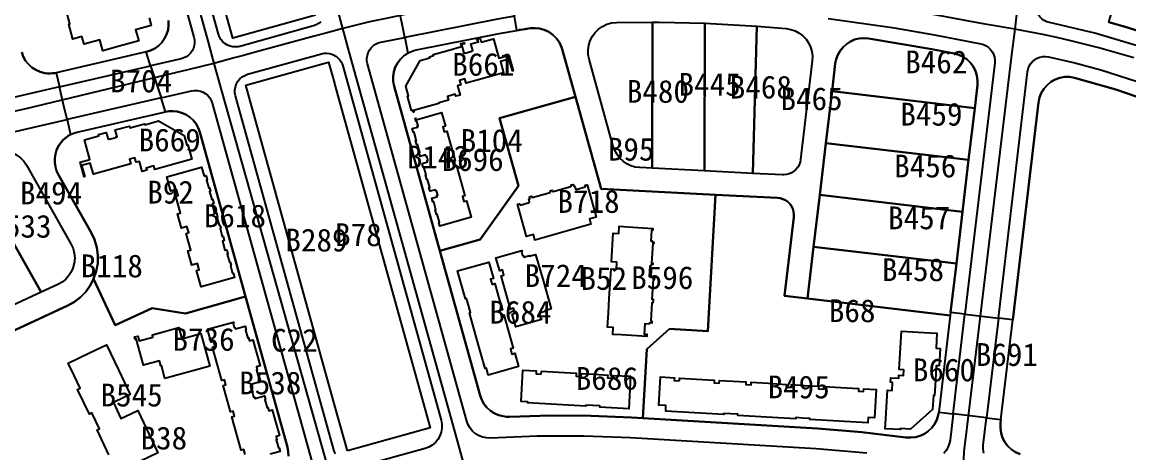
# Model space of a CAD drawing. Header units: metres. Extents: x 446275 to 447851, y 3131842 to 3133549.
# Drawn here: x 446872.9 to 447163.6, y 3132689.9 to 3132803 of the extents above; entities that cross this region are included whole.
import ezdxf

# ---------------------------------------------------------------- set-up
doc = ezdxf.new("R2010")
doc.units = ezdxf.units.M
for name, color, linetype in [('00_계획선-도로', 7, 'Continuous'), ('00_계획선-획지명', 7, 'Continuous'), ('00_계획선-획지선', 7, 'Continuous')]:
    doc.layers.add(name, color=color, linetype=linetype)

msp = doc.modelspace()

# ---------------------------------------------------------------- linework, layer by layer
at = {"layer": '00_계획선-도로'}
for points in [[(446868.03, 3132991.64), (446869.51, 3132986.3), (446921.73, 3132797.77), (446923.28, 3132792.17)], [(446957.11, 3132801.36), (446955.73, 3132806.51), (446932.07, 3132893.84), (446930.07, 3132901.23)], [(447144.93, 3132897.24), (447144.24, 3132891.48), (447138.96, 3132847.06), (447134.44, 3132808.22), (447133.62, 3132801.14)], [(447133.62, 3132801.14), (447126.42, 3132802.4), (447122.99, 3132803.04), (447107.96, 3132805.8), (447094.51, 3132808.06), (447085.53, 3132809.33), (447075.96, 3132810.47), (447066.99, 3132811.22), (447057.5, 3132811.75), (447047.35, 3132812.08), (447036.73, 3132812.2), (447029.33, 3132812.12), (447021.85, 3132811.85), (447013.99, 3132811.39), (447005.82, 3132810.45), (446996.14, 3132809.03), (446986.07, 3132807.38), (446975.86, 3132805.56), (446968.49, 3132803.99), (446964.62, 3132803.17), (446963.44, 3132802.89), (446957.11, 3132801.36)], [(446957.11, 3132801.36), (446952.68, 3132800.15), (446949.59, 3132799.32), (446947.66, 3132798.79), (446933.54, 3132794.96), (446931.07, 3132794.29), (446928.61, 3132793.62), (446923.28, 3132792.17)], [(446988.79, 3132687.55), (446986.56, 3132695.55), (446958.82, 3132795.23), (446957.11, 3132801.36)], [(447133.62, 3132801.14), (447132.72, 3132793.72), (447128.93, 3132762.26), (447120.75, 3132694.43), (447120.33, 3132690.96), (447120.29, 3132690.1), (447120.09, 3132686.28), (447120.29, 3132680.99)], [(447164.94, 3132793.61), (447155.74, 3132796.24), (447148.35, 3132798.14), (447144.69, 3132798.94), (447141.04, 3132799.74), (447133.62, 3132801.14)], [(446923.28, 3132792.17), (446916.42, 3132790.51), (446913.07, 3132789.71), (446873.49, 3132780.19), (446863.78, 3132778.02), (446858.27, 3132776.73), (446854.16, 3132775.7), (446851.42, 3132774.65), (446850.62, 3132774.34), (446849.05, 3132773.34), (446847.14, 3132772.11), (446844.44, 3132769.19)], [(446923.28, 3132792.17), (446925.3, 3132784.99), (446951.65, 3132691.4), (446953.05, 3132686.43), (446955.28, 3132678.52)]]:
    msp.add_lwpolyline(points, dxfattribs=at)
at = {"layer": '00_계획선-획지선'}
for points in [[(446949.96, 3132804.86), (446928.23, 3132798.82), (446903.23, 3132888.86), (446876.19, 3132986.21), (446897.92, 3132992.25), (446924.95, 3132894.89), (446949.96, 3132804.86)], [(447165.7, 3132800.84), (447162.07, 3132801.96), (447162.03, 3132801.97), (447158.34, 3132803.03), (447165.3, 3132827.29), (447165.74, 3132827.16), (447168.92, 3132838.26), (447175.28, 3132837.01), (447177.07, 3132836.65), (447177.06, 3132836.61), (447165.7, 3132800.84)], [(447000.77, 3132813.32), (447002.21, 3132804.61), (446997.78, 3132803.8), (446973.39, 3132798.98), (446971.68, 3132807.65), (446996.07, 3132812.47), (447000.77, 3132813.32)], [(447009.41, 3132801.2), (447010.04, 3132801), (447011.25, 3132800.44), (447012.33, 3132799.68), (447013.27, 3132798.74), (447014.03, 3132797.66), (447014.6, 3132796.45), (447014.61, 3132796.42), (447014.77, 3132795.92), (447014.78, 3132795.89), (447018.25, 3132783.39), (446998.27, 3132777.79), (447003.25, 3132760.02), (446993.21, 3132745.9), (446982.64, 3132742.94), (446970.63, 3132786.2), (446970.4, 3132787.44), (446970.37, 3132788.7), (446970.55, 3132789.95), (446970.93, 3132791.15), (446971.51, 3132792.27), (446972.26, 3132793.28), (446973.17, 3132794.15), (446974.21, 3132794.86), (446974.44, 3132794.99), (446974.48, 3132795.01), (446974.52, 3132795.03), (446975.14, 3132795.31), (446975.79, 3132795.54), (446975.8, 3132795.54), (446976.08, 3132795.62), (446976.11, 3132795.63), (446976.15, 3132795.64), (446976.5, 3132795.71), (446998.21, 3132800), (447002.84, 3132800.85), (447003.35, 3132800.93), (447003.54, 3132800.96), (447003.62, 3132800.97), (447003.63, 3132800.98), (447003.66, 3132800.98), (447003.72, 3132800.99), (447003.79, 3132801), (447005.04, 3132801.2), (447005.3, 3132801.23), (447005.32, 3132801.24), (447005.36, 3132801.24), (447005.44, 3132801.25), (447005.47, 3132801.26), (447005.59, 3132801.28), (447006.38, 3132801.39), (447006.99, 3132801.45), (447007.52, 3132801.46), (447007.56, 3132801.46), (447007.7, 3132801.46), (447008.76, 3132801.35), (447009.41, 3132801.2)], [(447038.42, 3132764.63), (447035.14, 3132764.79), (447033.97, 3132764.95), (447032.83, 3132765.28), (447031.75, 3132765.79), (447030.77, 3132766.46), (447029.9, 3132767.27), (447029.17, 3132768.21), (447028.6, 3132769.25), (447028.19, 3132770.36), (447021.83, 3132793.27), (447021.59, 3132794.5), (447021.56, 3132795.76), (447021.74, 3132797), (447022.12, 3132798.19), (447022.69, 3132799.31), (447023.43, 3132800.32), (447024.33, 3132801.19), (447025.36, 3132801.91), (447026.51, 3132802.45), (447027.74, 3132802.79), (447029.01, 3132802.92), (447038.51, 3132803), (447038.42, 3132764.63)], [(447038.42, 3132764.63), (447038.51, 3132803), (447040.27, 3132802.99), (447052.22, 3132802.72), (447052.13, 3132763.93), (447038.42, 3132764.63)], [(447052.13, 3132763.93), (447052.22, 3132802.72), (447065.91, 3132801.96), (447064.82, 3132763.29), (447052.13, 3132763.93)], [(447073.59, 3132801.33), (447074.78, 3132801.12), (447075.93, 3132800.73), (447077, 3132800.15), (447077.97, 3132799.42), (447078.81, 3132798.54), (447079.49, 3132797.54), (447080.01, 3132796.44), (447080.35, 3132795.27), (447080.5, 3132794.06), (447080.45, 3132792.85), (447077.38, 3132766.92), (447077.24, 3132766.21), (447076.98, 3132765.52), (447076.62, 3132764.89), (447076.16, 3132764.32), (447075.62, 3132763.83), (447075.01, 3132763.44), (447074.34, 3132763.14), (447073.64, 3132762.96), (447072.98, 3132762.89), (447072.71, 3132762.89), (447072.61, 3132762.9), (447064.82, 3132763.29), (447065.91, 3132801.96), (447073.59, 3132801.33)], [(446993.51, 3132797.77), (446996.69, 3132798.67), (446998.12, 3132793.59), (447000.71, 3132794.32), (447001.86, 3132790.24), (447001.72, 3132790.2), (447000.84, 3132793.3), (446998.55, 3132792.65), (446999.37, 3132789.72), (446989.55, 3132786.95), (446989.22, 3132788.12), (446987.8, 3132787.72), (446988.13, 3132786.55), (446987.3, 3132786.31), (446987.99, 3132783.87), (446986.82, 3132783.54), (446986.66, 3132784.08), (446984.61, 3132783.5), (446984.89, 3132782.52), (446982.34, 3132781.8), (446982.38, 3132781.65), (446975.74, 3132779.78), (446975.84, 3132779.41), (446975.7, 3132779.37), (446975.55, 3132779.89), (446975.21, 3132779.79), (446974.14, 3132783.6), (446974.4, 3132783.68), (446973.69, 3132786.2), (446977.48, 3132792.96), (446980, 3132793.67), (446979.92, 3132793.94), (446980.95, 3132794.23), (446980.87, 3132794.52), (446984.68, 3132795.6), (446988.35, 3132796.63), (446988.14, 3132797.37), (446989.02, 3132797.61), (446989.1, 3132797.32), (446988.32, 3132797.1), (446988.94, 3132794.9), (446989.23, 3132794.98), (446989.26, 3132794.89), (446991.02, 3132795.38), (446990.99, 3132795.48), (446991.29, 3132795.56), (446990.79, 3132797.32), (446992.75, 3132797.87), (446992.62, 3132798.31), (446992.43, 3132798.26), (446992.34, 3132798.55), (446993.22, 3132798.8), (446993.51, 3132797.77)], [(447086.5, 3132792.11), (447086.74, 3132793.3), (447087.17, 3132794.44), (447087.77, 3132795.5), (447088.53, 3132796.44), (447089.43, 3132797.26), (447090.46, 3132797.92), (447091.57, 3132798.41), (447092.75, 3132798.71), (447093.96, 3132798.83), (447095.18, 3132798.75), (447111.88, 3132795.92), (447117.7, 3132794.81), (447118.92, 3132794.46), (447120.07, 3132793.93), (447121.11, 3132793.2), (447122.02, 3132792.32), (447122.77, 3132791.3), (447123.34, 3132790.16), (447123.71, 3132788.95), (447123.88, 3132787.69), (447123.84, 3132786.43), (447123.13, 3132780.41), (447085.64, 3132784.85), (447086.5, 3132792.11)], [(446909.39, 3132783.09), (446884.7, 3132777.4), (446883.71, 3132781.71), (446882.72, 3132786.02), (446906.67, 3132791.53), (446908.03, 3132787.31), (446909.39, 3132783.09)], [(446958.35, 3132690.37), (446955.16, 3132701.84), (446931.66, 3132786.49), (446953.38, 3132792.52), (446954.92, 3132786.99), (446954.98, 3132786.77), (446980.07, 3132696.41), (446958.35, 3132690.37)], [(447121.51, 3132766.8), (447084.03, 3132771.24), (447085.64, 3132784.85), (447123.13, 3132780.41), (447121.51, 3132766.8)], [(447024.96, 3132759.21), (447055.04, 3132757.68), (447053.01, 3132721.85), (447042.97, 3132722.42), (447036.98, 3132717.08), (447035.95, 3132698.94), (447033, 3132699.12), (447022.3, 3132699.57), (447011.59, 3132699.64), (447000.88, 3132699.35), (447000.43, 3132699.34), (447000.28, 3132699.34), (447000.11, 3132699.35), (446999.22, 3132699.46), (446998.04, 3132699.76), (446996.92, 3132700.26), (446995.89, 3132700.93), (446994.99, 3132701.75), (446994.22, 3132702.7), (446993.62, 3132703.77), (446993.2, 3132704.92), (446982.64, 3132742.94), (446993.21, 3132745.9), (447003.25, 3132760.02), (446998.27, 3132777.79), (447018.25, 3132783.39), (447024.96, 3132759.21)], [(446912.53, 3132779.64), (446913.59, 3132779.53), (446914.78, 3132779.22), (446915.9, 3132778.73), (446916.92, 3132778.06), (446917.83, 3132777.24), (446918.59, 3132776.28), (446919.19, 3132775.22), (446919.61, 3132774.07), (446931.6, 3132730.89), (446915.83, 3132726.47), (446907.09, 3132727.9), (446897.34, 3132723.38), (446891.69, 3132735.57), (446892.38, 3132737.57), (446892.75, 3132739.64), (446892.8, 3132741.75), (446892.53, 3132743.84), (446891.93, 3132745.87), (446891.04, 3132747.78), (446882.45, 3132762.93), (446881.97, 3132763.94), (446881.65, 3132765.01), (446881.48, 3132766.12), (446881.48, 3132767.24), (446881.64, 3132768.35), (446881.97, 3132769.42), (446882.48, 3132770.5), (446883.04, 3132771.32), (446883.69, 3132772.07), (446884.44, 3132772.73), (446885.27, 3132773.28), (446885.61, 3132773.47), (446885.63, 3132773.48), (446885.68, 3132773.5), (446885.74, 3132773.53), (446885.77, 3132773.55), (446886.93, 3132773.99), (446887.09, 3132774.04), (446887.37, 3132774.11), (446910.56, 3132779.45), (446911.46, 3132779.6), (446912.37, 3132779.65), (446912.53, 3132779.64)], [(446984.07, 3132775.69), (446983.39, 3132775.5), (446983.76, 3132774.18), (446984.44, 3132774.37), (446985.67, 3132770.02), (446986.65, 3132766.55), (446985.96, 3132766.36), (446986.34, 3132765.04), (446987.02, 3132765.23), (446988.25, 3132760.88), (446989.23, 3132757.41), (446988.54, 3132757.22), (446988.91, 3132755.9), (446989.6, 3132756.09), (446990.83, 3132751.74), (446982.61, 3132749.43), (446982.34, 3132750.4), (446982.53, 3132750.46), (446981.94, 3132752.56), (446981.75, 3132752.51), (446981.42, 3132753.68), (446981.61, 3132753.73), (446981.02, 3132755.84), (446980.82, 3132755.78), (446980.55, 3132756.76), (446981.96, 3132757.16), (446981.86, 3132757.52), (446982.06, 3132757.58), (446981.75, 3132758.65), (446981.56, 3132758.6), (446981.45, 3132758.97), (446980.04, 3132758.57), (446979.76, 3132759.54), (446979.96, 3132759.6), (446979.36, 3132761.7), (446979.17, 3132761.65), (446978.84, 3132762.82), (446979.03, 3132762.87), (446978.44, 3132764.98), (446978.24, 3132764.92), (446977.97, 3132765.9), (446979.39, 3132766.3), (446979.28, 3132766.66), (446979.48, 3132766.72), (446979.17, 3132767.79), (446978.98, 3132767.74), (446978.88, 3132768.11), (446977.46, 3132767.71), (446977.18, 3132768.68), (446977.38, 3132768.74), (446976.79, 3132770.84), (446976.59, 3132770.79), (446976.26, 3132771.96), (446976.45, 3132772.01), (446976.43, 3132772.11), (446975.86, 3132774.12), (446975.67, 3132774.06), (446975.39, 3132775.04), (446976.81, 3132775.44), (446976.7, 3132775.8), (446976.9, 3132775.86), (446976.6, 3132776.93), (446976.4, 3132776.88), (446976.17, 3132777.71), (446976.31, 3132777.75), (446976.42, 3132777.38), (446983.05, 3132779.26), (446984.07, 3132775.69)], [(446915.45, 3132773.23), (446916.15, 3132770.71), (446916.42, 3132770.79), (446917.49, 3132766.98), (446907.8, 3132764.27), (446907.53, 3132765.24), (446905.48, 3132764.67), (446905.63, 3132764.13), (446904.45, 3132763.8), (446903.7, 3132766.44), (446902.88, 3132766.21), (446902.55, 3132767.38), (446901.14, 3132766.99), (446901.46, 3132765.81), (446891.64, 3132763.06), (446890.81, 3132766), (446888.52, 3132765.36), (446889.34, 3132762.42), (446889.19, 3132762.38), (446888.12, 3132766.19), (446890.71, 3132766.92), (446889.26, 3132772.1), (446893.03, 3132773.16), (446892.95, 3132773.45), (446895, 3132774.02), (446895.49, 3132772.26), (446895.79, 3132772.35), (446895.82, 3132772.25), (446897.58, 3132772.74), (446897.55, 3132772.84), (446897.84, 3132772.92), (446897.35, 3132774.68), (446901.07, 3132775.72), (446901.2, 3132775.23), (446905.07, 3132776.31), (446905.14, 3132776.04), (446908.69, 3132777.04), (446915.45, 3132773.23)], [(446865.68, 3132769.11), (446866.89, 3132769.29), (446868.11, 3132769.28), (446869.31, 3132769.06), (446870.46, 3132768.66), (446871.53, 3132768.09), (446872.5, 3132767.34), (446873.34, 3132766.46), (446874.02, 3132765.45), (446885.74, 3132744.77), (446886.28, 3132743.58), (446886.62, 3132742.3), (446886.73, 3132740.99), (446886.61, 3132739.68), (446886.26, 3132738.4), (446885.71, 3132737.21), (446885.21, 3132736.46), (446884.38, 3132735.52), (446883.41, 3132734.73), (446882.33, 3132734.11), (446877.9, 3132732.05), (446857.91, 3132767.32), (446865.68, 3132769.11)], [(447119.9, 3132753.18), (447082.42, 3132757.62), (447084.03, 3132771.24), (447121.51, 3132766.8), (447119.9, 3132753.18)], [(446869.26, 3132728.03), (446850.72, 3132760.74), (446854.74, 3132763.02), (446852.95, 3132766.18), (446857.91, 3132767.32), (446877.9, 3132732.05), (446869.26, 3132728.03)], [(446920.73, 3132762.56), (446921.22, 3132762.69), (446921.54, 3132761.54), (446921.34, 3132761.49), (446921.93, 3132759.39), (446922.13, 3132759.44), (446922.36, 3132758.61), (446922.16, 3132758.55), (446922.75, 3132756.45), (446922.95, 3132756.51), (446923.27, 3132755.36), (446922.78, 3132755.22), (446923.45, 3132752.82), (446923.94, 3132752.96), (446924.26, 3132751.81), (446924.07, 3132751.76), (446924.65, 3132749.65), (446924.85, 3132749.71), (446925.08, 3132748.88), (446924.89, 3132748.82), (446925.48, 3132746.72), (446925.67, 3132746.77), (446925.99, 3132745.62), (446925.5, 3132745.49), (446926.17, 3132743.09), (446926.66, 3132743.23), (446926.98, 3132742.08), (446926.79, 3132742.02), (446927.38, 3132739.92), (446927.57, 3132739.98), (446927.81, 3132739.14), (446927.61, 3132739.09), (446928.2, 3132736.99), (446928.39, 3132737.04), (446928.72, 3132735.89), (446919.91, 3132733.43), (446918.7, 3132737.78), (446919.38, 3132737.97), (446918.93, 3132739.59), (446917.46, 3132739.18), (446916.42, 3132742.89), (446917.2, 3132743.12), (446915.97, 3132747.51), (446916.66, 3132747.71), (446916.2, 3132749.32), (446914.74, 3132748.91), (446913.7, 3132752.63), (446914.48, 3132752.85), (446913.25, 3132757.25), (446913.93, 3132757.44), (446913.48, 3132759.05), (446912.01, 3132758.64), (446910.96, 3132762.41), (446920.06, 3132764.95), (446920.73, 3132762.56)], [(447017.78, 3132759.79), (447018.08, 3132759.88), (447018.28, 3132759.14), (447018.4, 3132759.18), (447018.43, 3132759.08), (447020.78, 3132759.74), (447020.75, 3132759.83), (447020.87, 3132759.87), (447020.79, 3132760.16), (447021.28, 3132760.3), (447023.04, 3132754.01), (447023.66, 3132751.81), (447021.9, 3132751.31), (447022.3, 3132749.9), (447018.62, 3132748.87), (447014.94, 3132747.83), (447011.26, 3132746.8), (447007.58, 3132745.77), (447007.18, 3132747.19), (447005.42, 3132746.7), (447004.8, 3132748.9), (447003.04, 3132755.19), (447003.53, 3132755.32), (447003.61, 3132755.03), (447003.73, 3132755.06), (447003.76, 3132754.97), (447006.11, 3132755.62), (447006.08, 3132755.72), (447006.2, 3132755.76), (447006, 3132756.49), (447006.29, 3132756.57), (447006.13, 3132757.16), (447006.67, 3132757.31), (447006.75, 3132757.02), (447006.87, 3132757.05), (447006.9, 3132756.95), (447011.59, 3132758.27), (447011.56, 3132758.37), (447011.69, 3132758.4), (447011.6, 3132758.69), (447011.87, 3132758.77), (447012.14, 3132758.84), (447012.22, 3132758.55), (447012.35, 3132758.59), (447012.37, 3132758.49), (447017.07, 3132759.8), (447017.04, 3132759.9), (447017.16, 3132759.94), (447017.08, 3132760.23), (447017.62, 3132760.38), (447017.78, 3132759.79)], [(447113.67, 3132700.57), (447113.52, 3132699.73), (447113.14, 3132698.54), (447112.57, 3132697.43), (447111.82, 3132696.43), (447110.92, 3132695.56), (447109.88, 3132694.85), (447108.75, 3132694.32), (447107.55, 3132693.99), (447106.3, 3132693.85), (447105.05, 3132693.92), (447093.46, 3132695.3), (447081.82, 3132696.22), (447035.95, 3132698.94), (447036.98, 3132717.08), (447042.97, 3132722.42), (447053.01, 3132721.85), (447055.04, 3132757.68), (447071.28, 3132756.86), (447072.02, 3132756.76), (447072.73, 3132756.54), (447073.4, 3132756.21), (447074.01, 3132755.77), (447074.54, 3132755.24), (447074.97, 3132754.64), (447075.3, 3132753.96), (447075.52, 3132753.25), (447075.61, 3132752.51), (447075.58, 3132751.76), (447073.14, 3132731.1), (447079.19, 3132730.39), (447116.67, 3132725.95), (447113.67, 3132700.57)], [(447118.29, 3132739.56), (447080.8, 3132744), (447082.42, 3132757.62), (447119.9, 3132753.18), (447118.29, 3132739.56)], [(447038.55, 3132748.26), (447038.23, 3132748.28), (447038.07, 3132745.56), (447038.37, 3132745.54), (447038.36, 3132745.28), (447038.86, 3132745.25), (447038.84, 3132744.89), (447038.54, 3132744.91), (447038.23, 3132739.73), (447038.58, 3132739.71), (447038.56, 3132739.35), (447038.09, 3132739.37), (447038.06, 3132738.9), (447037.75, 3132738.92), (447037.59, 3132736.23), (447038.34, 3132736.19), (447038.32, 3132735.93), (447038.98, 3132735.9), (447038.95, 3132735.34), (447038.64, 3132735.36), (447038.34, 3132730.22), (447038.65, 3132730.2), (447038.62, 3132729.75), (447038.59, 3132729.29), (447038.29, 3132729.31), (447038, 3132724.51), (447038.31, 3132724.49), (447038.27, 3132723.93), (447037.66, 3132723.97), (447037.64, 3132723.66), (447036.49, 3132723.73), (447036.33, 3132721.06), (447037.03, 3132721.01), (447037, 3132720.46), (447030.35, 3132720.85), (447028.04, 3132720.99), (447028.15, 3132722.82), (447026.67, 3132722.91), (447026.89, 3132726.67), (447027.12, 3132730.44), (447027.58, 3132738.16), (447029.04, 3132738.07), (447029.15, 3132739.93), (447027.69, 3132740.01), (447028.13, 3132747.58), (447029.62, 3132747.49), (447029.73, 3132749.41), (447032.01, 3132749.26), (447038.58, 3132748.82), (447038.55, 3132748.26)], [(447116.77, 3132726.73), (447116.67, 3132725.95), (447079.19, 3132730.39), (447080.8, 3132744), (447118.29, 3132739.56), (447116.77, 3132726.73)], [(447004.37, 3132741.61), (447004.55, 3132741.66), (447004.65, 3132741.3), (447006.06, 3132741.7), (447006.11, 3132741.53), (447007.78, 3132742), (447009.83, 3132734.83), (447011.88, 3132727.67), (447010.22, 3132727.19), (447010.27, 3132727.02), (447008.86, 3132726.61), (447008.96, 3132726.25), (447008.78, 3132726.2), (447009.08, 3132725.13), (447009.26, 3132725.18), (447009.36, 3132724.86), (447002.54, 3132722.92), (447001.58, 3132726.32), (447002.31, 3132726.53), (447001.93, 3132727.84), (447001.2, 3132727.64), (446999.96, 3132732.01), (446998.72, 3132736.38), (446999.45, 3132736.58), (446999.07, 3132737.9), (446998.34, 3132737.69), (446997.37, 3132741.11), (447004.16, 3132743.03), (447004.24, 3132742.72), (447004.06, 3132742.67), (447004.37, 3132741.61)], [(446996.35, 3132734.12), (446997.08, 3132734.32), (446998.06, 3132730.88), (446999.04, 3132727.44), (446998.31, 3132727.23), (446998.69, 3132725.9), (446999.42, 3132726.11), (447000.66, 3132721.73), (447001.91, 3132717.35), (447001.18, 3132717.14), (447001.55, 3132715.82), (447002.29, 3132716.02), (447003.28, 3132712.55), (446995.35, 3132710.3), (446994.85, 3132712.06), (446994.55, 3132711.98), (446992.45, 3132719.4), (446990.38, 3132726.68), (446990.68, 3132726.76), (446990.15, 3132728.63), (446989.65, 3132730.37), (446989.36, 3132730.28), (446987.29, 3132737.64), (446995.48, 3132739.96), (446996.7, 3132735.66), (446995.97, 3132735.45), (446996.35, 3132734.12)], [(447126.23, 3132699.08), (447117.45, 3132700.12), (447120.55, 3132726.28), (447129.32, 3132725.24), (447126.23, 3132699.08)], [(446914.89, 3132719.82), (446919.82, 3132721.18), (446922.18, 3132712.67), (446910.43, 3132709.42), (446909.49, 3132712.79), (446909.35, 3132712.75), (446908.99, 3132714.06), (446904.77, 3132712.89), (446902.85, 3132719.81), (446902.6, 3132719.74), (446902.44, 3132720.31), (446903.28, 3132720.54), (446903.63, 3132719.26), (446907.27, 3132720.26), (446907.11, 3132720.85), (446914.07, 3132722.78), (446914.89, 3132719.82)], [(447113.75, 3132712.72), (447112.99, 3132712.76), (447112.77, 3132708.92), (447112.54, 3132704.91), (447112.25, 3132704.93), (447112.03, 3132701.28), (447106.22, 3132696.11), (447103.6, 3132696.26), (447103.58, 3132695.97), (447099.61, 3132696.2), (447099.77, 3132698.89), (447100.21, 3132706.29), (447101.39, 3132706.23), (447101.51, 3132708.35), (447100.97, 3132708.39), (447101.04, 3132709.6), (447103.17, 3132709.48), (447103.21, 3132710.29), (447104.43, 3132710.22), (447104.52, 3132711.68), (447103.3, 3132711.75), (447103.89, 3132721.8), (447111.23, 3132721.38), (447113.18, 3132721.26), (447112.95, 3132717.34), (447114.02, 3132717.28), (447113.75, 3132712.72)], [(447009.27, 3132710.55), (447009.32, 3132711.31), (447013.88, 3132711.05), (447018.44, 3132710.78), (447018.4, 3132710.02), (447019.77, 3132709.94), (447019.81, 3132710.7), (447023.28, 3132710.5), (447026.75, 3132710.3), (447026.7, 3132709.54), (447028.22, 3132709.46), (447028.27, 3132710.22), (447032.73, 3132709.96), (447032.24, 3132701.44), (447024.64, 3132701.88), (447024.66, 3132702.19), (447022.8, 3132702.3), (447020.95, 3132702.4), (447020.93, 3132702.1), (447013.38, 3132702.54), (447005.68, 3132702.99), (447005.7, 3132703.27), (447003.95, 3132703.37), (447004.43, 3132711.59), (447007.95, 3132711.39), (447007.9, 3132710.63), (447009.27, 3132710.55)], [(447045.55, 3132708.79), (447045.59, 3132709.49), (447050.07, 3132709.23), (447054.68, 3132708.96), (447054.64, 3132708.26), (447056.01, 3132708.18), (447056.05, 3132708.88), (447059.55, 3132708.68), (447063.03, 3132708.47), (447062.99, 3132707.77), (447064.36, 3132707.69), (447064.4, 3132708.39), (447068.97, 3132708.12), (447073.63, 3132707.85), (447073.59, 3132707.15), (447074.96, 3132707.07), (447075, 3132707.77), (447078.4, 3132707.57), (447082.13, 3132707.35), (447082.09, 3132706.65), (447083.46, 3132706.57), (447083.5, 3132707.27), (447087.94, 3132707.01), (447092.6, 3132706.74), (447092.56, 3132706.04), (447093.93, 3132705.96), (447093.97, 3132706.66), (447097.26, 3132706.47), (447096.83, 3132699.07), (447095.16, 3132699.16), (447095.08, 3132697.7), (447087.42, 3132698.15), (447079.81, 3132698.6), (447079.83, 3132698.9), (447077.9, 3132699.01), (447076.13, 3132699.12), (447076.11, 3132698.81), (447068.46, 3132699.26), (447060.87, 3132699.71), (447060.89, 3132700.01), (447059.04, 3132700.12), (447057.2, 3132700.23), (447057.18, 3132699.92), (447049.55, 3132700.37), (447041.94, 3132700.81), (447042.02, 3132702.27), (447040.18, 3132702.38), (447040.62, 3132709.79), (447044.22, 3132709.57), (447044.18, 3132708.87), (447045.55, 3132708.79)]]:
    msp.add_lwpolyline(points, close=True, dxfattribs=at)
for points in [[(446951.34, 3132803.07), (446950.78, 3132802.63), (446950.15, 3132802.28), (446949.48, 3132802.03), (446930.1, 3132796.65), (446929.67, 3132796.56), (446929.01, 3132796.49), (446928.25, 3132796.53), (446928.25, 3132796.53), (446927.51, 3132796.69), (446926.81, 3132796.98), (446926.16, 3132797.37), (446925.59, 3132797.87), (446925.11, 3132798.46), (446924.73, 3132799.12), (446924.47, 3132799.83), (446873.49, 3132983.41)], [(446867.49, 3132981.11), (446918.05, 3132799.05), (446918.19, 3132798.33), (446918.21, 3132797.59), (446918.11, 3132796.86), (446917.9, 3132796.15), (446917.57, 3132795.49), (446917.15, 3132794.89), (446916.63, 3132794.36), (446916.03, 3132793.93), (446915.37, 3132793.6), (446914.67, 3132793.37), (446906.67, 3132791.53), (446905.49, 3132795.17), (446906.67, 3132795.54), (446907.76, 3132796.1), (446908.76, 3132796.82), (446909.62, 3132797.69), (446910.33, 3132798.7), (446910.87, 3132799.8), (446911.23, 3132800.98), (446911.39, 3132802.19), (446911.36, 3132803.42)], [(447166.35, 3132796.62), (447154.63, 3132800.09), (447142.74, 3132802.88), (447142.01, 3132803.09), (447141.33, 3132803.41), (447140.72, 3132803.85), (447140.18, 3132804.38), (447139.74, 3132804.99), (447139.4, 3132805.67), (447139.18, 3132806.39), (447139.09, 3132807.14), (447139.11, 3132807.89), (447148.42, 3132886.48), (447148.57, 3132887.22), (447148.84, 3132887.92), (447149.22, 3132888.57), (447149.7, 3132889.15), (447150.27, 3132889.64), (447150.91, 3132890.03), (447151.61, 3132890.31), (447152.34, 3132890.47), (447153.09, 3132890.51), (447153.84, 3132890.43), (447182.5, 3132884.81)], [(446906.28, 3132804.1), (446906.83, 3132802.12), (446902.72, 3132800.98), (446903.52, 3132798.12), (446898.79, 3132796.8), (446894.07, 3132795.49), (446893.28, 3132798.36), (446889.17, 3132797.21), (446888.62, 3132799.2), (446886.27, 3132798.54), (446885.17, 3132802.48), (446885.47, 3132802.56), (446884.47, 3132806.16)], [(447084.59, 3132804), (447101.47, 3132801.62), (447102.45, 3132801.47), (447112.59, 3132799.66), (447124.69, 3132797.35), (447125.42, 3132797.14), (447126.11, 3132796.82), (447126.74, 3132796.39), (447127.28, 3132795.86), (447127.73, 3132795.24), (447128.07, 3132794.56), (447128.3, 3132793.83), (447128.4, 3132793.08), (447128.37, 3132792.32), (447120.55, 3132726.28), (447116.77, 3132726.73), (447118.29, 3132739.56), (447119.9, 3132753.18), (447121.51, 3132766.8), (447123.13, 3132780.41), (447123.84, 3132786.43), (447123.88, 3132787.69), (447123.71, 3132788.95), (447123.34, 3132790.16), (447122.77, 3132791.3), (447122.02, 3132792.32), (447121.11, 3132793.2), (447120.07, 3132793.93), (447118.92, 3132794.46), (447117.7, 3132794.81), (447111.88, 3132795.92), (447095.18, 3132798.75), (447093.96, 3132798.83), (447092.75, 3132798.71), (447091.57, 3132798.41), (447090.46, 3132797.92), (447089.43, 3132797.26), (447088.53, 3132796.44), (447087.77, 3132795.5), (447087.17, 3132794.44), (447086.74, 3132793.3), (447086.5, 3132792.11), (447085.64, 3132784.85), (447084.03, 3132771.24), (447082.42, 3132757.62), (447080.8, 3132744), (447079.19, 3132730.39), (447079.19, 3132730.39), (447073.14, 3132731.1), (447075.58, 3132751.76), (447075.61, 3132752.51), (447075.52, 3132753.25), (447075.3, 3132753.96), (447074.97, 3132754.64), (447074.54, 3132755.24), (447074.01, 3132755.77), (447073.4, 3132756.21), (447072.73, 3132756.54), (447072.02, 3132756.76), (447071.28, 3132756.86), (447055.04, 3132757.68), (447024.96, 3132759.21), (447018.25, 3132783.39), (447014.78, 3132795.89), (447014.77, 3132795.92), (447014.61, 3132796.42), (447014.6, 3132796.45), (447014.03, 3132797.66), (447013.27, 3132798.74), (447012.33, 3132799.68), (447011.25, 3132800.44), (447010.04, 3132801), (447009.41, 3132801.2), (447008.76, 3132801.35), (447007.7, 3132801.46), (447007.56, 3132801.46), (447007.52, 3132801.46), (447006.99, 3132801.45), (447006.38, 3132801.39), (447005.59, 3132801.28), (447005.47, 3132801.26), (447005.44, 3132801.25), (447005.36, 3132801.24), (447005.32, 3132801.24), (447005.3, 3132801.23), (447005.04, 3132801.2), (447003.79, 3132801), (447003.72, 3132800.99), (447003.66, 3132800.98), (447003.63, 3132800.98), (447003.62, 3132800.97), (447003.54, 3132800.96), (447003.35, 3132800.93), (447002.84, 3132800.85), (447002.21, 3132804.61)], [(446911.36, 3132803.42), (446911.39, 3132802.19), (446911.23, 3132800.98), (446910.87, 3132799.8), (446910.33, 3132798.7), (446909.62, 3132797.69), (446908.76, 3132796.82), (446907.76, 3132796.1), (446906.67, 3132795.54), (446905.49, 3132795.17), (446881.87, 3132789.73), (446881.48, 3132789.65), (446880.89, 3132789.57), (446880.24, 3132789.53), (446880.24, 3132789.53), (446879.94, 3132789.54), (446879.89, 3132789.54), (446879.53, 3132789.56), (446878.83, 3132789.65), (446877.64, 3132789.95), (446876.52, 3132790.44), (446875.49, 3132791.1), (446874.58, 3132791.93), (446873.82, 3132792.89), (446873.22, 3132793.97), (446872.81, 3132795.13)], [(447158.34, 3132803.03), (447162.03, 3132801.97), (447162.07, 3132801.96), (447165.7, 3132800.84)], [(447094.81, 3132689.8), (447081.5, 3132690.9), (447032.69, 3132693.79), (447020.44, 3132694.27), (447008.19, 3132694.26), (446995.94, 3132693.74), (446994.91, 3132693.77), (446993.89, 3132693.97), (446992.92, 3132694.34), (446992.03, 3132694.86), (446991.24, 3132695.53), (446990.58, 3132696.33), (446990.06, 3132697.22), (446989.69, 3132698.2), (446988.21, 3132703.53), (446963.63, 3132792.04), (446963.49, 3132792.78), (446963.48, 3132793.53), (446963.58, 3132794.28), (446963.81, 3132795), (446964.15, 3132795.67), (446964.59, 3132796.27), (446965.13, 3132796.79), (446965.75, 3132797.22), (446966.43, 3132797.55), (446967.15, 3132797.75), (446973.39, 3132798.98), (446974.21, 3132794.86), (446973.17, 3132794.15), (446972.26, 3132793.28), (446971.51, 3132792.27), (446970.93, 3132791.15), (446970.55, 3132789.95), (446970.37, 3132788.7), (446970.4, 3132787.44), (446970.63, 3132786.2), (446982.64, 3132742.94), (446993.2, 3132704.92), (446993.62, 3132703.77), (446994.22, 3132702.7), (446994.99, 3132701.75), (446995.89, 3132700.93), (446996.92, 3132700.26), (446998.04, 3132699.76), (446999.22, 3132699.46), (447000.11, 3132699.35), (447000.28, 3132699.34), (447000.43, 3132699.34), (447000.88, 3132699.35), (447000.88, 3132699.35), (447011.59, 3132699.64), (447022.3, 3132699.57), (447033, 3132699.12), (447035.95, 3132698.94), (447081.82, 3132696.22), (447093.46, 3132695.3), (447105.05, 3132693.92), (447106.3, 3132693.85), (447107.55, 3132693.99), (447108.75, 3132694.32), (447109.88, 3132694.85), (447110.92, 3132695.56), (447111.82, 3132696.43), (447112.57, 3132697.43), (447113.14, 3132698.54), (447113.52, 3132699.73), (447113.67, 3132700.57), (447117.45, 3132700.12), (447116.63, 3132693.16), (447116.43, 3132692.2), (447116.09, 3132691.29), (447115.61, 3132690.44), (447114.99, 3132689.68)], [(446872.81, 3132795.13), (446873.22, 3132793.97), (446873.82, 3132792.89), (446874.58, 3132791.93), (446875.49, 3132791.1), (446876.52, 3132790.44), (446877.64, 3132789.95), (446878.83, 3132789.65), (446879.53, 3132789.56), (446879.89, 3132789.54), (446879.94, 3132789.54), (446880.24, 3132789.53), (446880.89, 3132789.57), (446880.89, 3132789.57), (446881.48, 3132789.65), (446881.87, 3132789.73), (446882.72, 3132786.02), (446846.36, 3132777.64)], [(446955.19, 3132689.6), (446954.97, 3132690.12), (446954.79, 3132690.65), (446928.96, 3132783.69), (446928.81, 3132784.47), (446928.8, 3132785.27), (446928.93, 3132786.05), (446929.2, 3132786.8), (446929.59, 3132787.5), (446930.1, 3132788.11), (446930.7, 3132788.63), (446931.39, 3132789.03), (446932.14, 3132789.31), (446951.51, 3132794.69), (446952.2, 3132794.83), (446952.9, 3132794.86), (446953.59, 3132794.78), (446954.26, 3132794.6), (446954.9, 3132794.31), (446954.96, 3132794.28), (446955.48, 3132793.95), (446955.94, 3132793.55), (446956.35, 3132793.09), (446956.69, 3132792.58), (446956.95, 3132792.06), (446957.14, 3132791.51), (446982.98, 3132698.48), (446983.17, 3132697.43), (446983.17, 3132697.43), (446983.18, 3132696.37), (446983, 3132695.32), (446982.65, 3132694.32), (446982.13, 3132693.4), (446981.45, 3132692.58), (446980.64, 3132691.89), (446979.73, 3132691.35), (446978.73, 3132690.98), (446962.29, 3132686.41)], [(447170.85, 3132781.63), (447160.17, 3132785.32), (447149.31, 3132788.41), (447148.03, 3132788.62), (447148.03, 3132788.62), (447146.74, 3132788.61), (447145.46, 3132788.38), (447144.24, 3132787.94), (447143.12, 3132787.3), (447142.12, 3132786.48), (447141.27, 3132785.5), (447140.6, 3132784.39), (447140.13, 3132783.19), (447139.87, 3132781.92), (447133.11, 3132724.79), (447129.32, 3132725.24), (447136.99, 3132789.97), (447137.14, 3132790.72), (447137.41, 3132791.42), (447137.8, 3132792.08), (447138.29, 3132792.66), (447138.87, 3132793.15), (447139.52, 3132793.54), (447140.22, 3132793.81), (447140.97, 3132793.97), (447141.72, 3132794), (447142.48, 3132793.91), (447149.38, 3132792.32), (447156.22, 3132790.49), (447168.23, 3132786.64)], [(447135.04, 3132689.49), (447133.85, 3132690), (447132.76, 3132690.71), (447131.81, 3132691.6), (447131.02, 3132692.63), (447130.42, 3132693.78), (447130.02, 3132695.02), (447129.84, 3132696.31), (447129.89, 3132697.61), (447130.01, 3132698.64), (447133.11, 3132724.79), (447139.87, 3132781.92), (447140.13, 3132783.19), (447140.6, 3132784.39), (447141.27, 3132785.5), (447142.12, 3132786.48), (447143.12, 3132787.3), (447144.24, 3132787.94), (447145.46, 3132788.38), (447146.74, 3132788.61), (447148.03, 3132788.62), (447149.31, 3132788.41), (447160.17, 3132785.32), (447160.17, 3132785.32), (447170.85, 3132781.63)], [(446942.86, 3132688.99), (446942.81, 3132690.17), (446942.59, 3132691.33), (446931.6, 3132730.89), (446919.61, 3132774.07), (446919.19, 3132775.22), (446918.59, 3132776.28), (446917.83, 3132777.24), (446916.92, 3132778.06), (446915.9, 3132778.73), (446914.78, 3132779.22), (446913.59, 3132779.53), (446912.53, 3132779.64), (446912.37, 3132779.65), (446911.46, 3132779.6), (446910.56, 3132779.45), (446909.39, 3132783.09), (446917.43, 3132784.94), (446918.2, 3132785.05), (446918.97, 3132785.03), (446919.73, 3132784.88), (446920.46, 3132784.6), (446921.12, 3132784.2), (446921.71, 3132783.7), (446922.21, 3132783.11), (446922.59, 3132782.44), (446922.86, 3132781.71), (446924.6, 3132775.45), (446949, 3132687.58)], [(446853.56, 3132770.23), (446884.7, 3132777.4), (446884.7, 3132777.4), (446885.61, 3132773.47), (446885.27, 3132773.28), (446884.44, 3132772.73), (446883.69, 3132772.07), (446883.04, 3132771.32), (446882.48, 3132770.5), (446881.97, 3132769.42), (446881.64, 3132768.35), (446881.48, 3132767.24), (446881.48, 3132766.12), (446881.65, 3132765.01), (446881.97, 3132763.94), (446882.45, 3132762.93), (446891.04, 3132747.78), (446891.93, 3132745.87), (446892.53, 3132743.84), (446892.8, 3132741.75), (446892.75, 3132739.64), (446892.38, 3132737.57), (446891.69, 3132735.57), (446890.77, 3132733.81), (446889.61, 3132732.2), (446888.22, 3132730.77), (446886.64, 3132729.56), (446884.9, 3132728.59), (446848.51, 3132711.63)], [(446871.82, 3132677.15), (446858.29, 3132705.5), (446852.67, 3132702.91), (446852.67, 3132702.91), (446848.51, 3132711.63), (446884.9, 3132728.59), (446886.64, 3132729.56), (446888.22, 3132730.77), (446889.61, 3132732.2), (446890.77, 3132733.81), (446891.69, 3132735.57), (446897.34, 3132723.38), (446907.09, 3132727.9), (446915.83, 3132726.47), (446931.6, 3132730.89), (446942.59, 3132691.33), (446942.81, 3132690.17), (446942.86, 3132688.99)], [(446931.52, 3132689.43), (446931.15, 3132690.75), (446930.46, 3132690.56), (446929.25, 3132694.91), (446928.03, 3132699.3), (446928.72, 3132699.49), (446928.35, 3132700.81), (446927.66, 3132700.62), (446926.7, 3132704.1), (446925.75, 3132707.51), (446926.44, 3132707.7), (446926.07, 3132709.02), (446925.38, 3132708.83), (446924.16, 3132713.24), (446922.95, 3132717.58), (446923.64, 3132717.77), (446923.27, 3132719.1), (446922.58, 3132718.91), (446921.63, 3132722.34), (446928.41, 3132724.23), (446928.5, 3132723.9), (446928.31, 3132723.85), (446928.61, 3132722.76), (446928.61, 3132722.76), (446928.81, 3132722.82), (446928.91, 3132722.45), (446931.5, 3132723.17), (446931.78, 3132722.16), (446931.59, 3132722.11), (446932.17, 3132720), (446932.37, 3132720.05), (446932.59, 3132719.25), (446933.53, 3132719.51), (446934.47, 3132716.11), (446935.42, 3132712.7), (446934.44, 3132712.43), (446934.67, 3132711.62), (446934.47, 3132711.56), (446935.05, 3132709.46), (446935.25, 3132709.52), (446935.53, 3132708.51), (446932.95, 3132707.8), (446933.05, 3132707.41), (446932.86, 3132707.36), (446933.16, 3132706.26), (446933.36, 3132706.32), (446933.45, 3132705.97), (446933.54, 3132705.67), (446933.37, 3132705.63), (446933.39, 3132705.57), (446933.69, 3132704.47), (446933.89, 3132704.53), (446933.99, 3132704.15), (446936.57, 3132704.87), (446936.85, 3132703.86), (446936.65, 3132703.8), (446937.24, 3132701.69), (446937.44, 3132701.74), (446937.67, 3132700.91), (446938.59, 3132701.17), (446939.54, 3132697.77), (446940.48, 3132694.38), (446939.6, 3132694.13), (446939.83, 3132693.31), (446939.63, 3132693.26), (446940.22, 3132691.15), (446940.42, 3132691.2), (446940.7, 3132690.2), (446938.08, 3132689.47)], [(446895.69, 3132689.35), (446892.58, 3132695.86), (446893.24, 3132696.17), (446891.26, 3132700.34), (446890.59, 3132700.02), (446887.48, 3132706.52), (446888.14, 3132706.84), (446886.56, 3132710.15), (446884.97, 3132713.46), (446890.63, 3132716.16), (446895.03, 3132718.26), (446898.2, 3132711.63), (446901.28, 3132705.18), (446899.63, 3132704.39), (446896.88, 3132703.06), (446898.87, 3132698.9), (446898.87, 3132698.9), (446901.61, 3132700.22), (446903.26, 3132701.01), (446908.59, 3132689.85), (446904.19, 3132687.75)], [(447125.48, 3132689.81), (447125.34, 3132690.84), (447125.37, 3132691.87), (447126.23, 3132699.08), (447130.01, 3132698.64), (447129.89, 3132697.61), (447129.89, 3132697.61), (447129.84, 3132696.31), (447130.02, 3132695.02), (447130.42, 3132693.78), (447131.02, 3132692.63), (447131.81, 3132691.6), (447132.76, 3132690.71), (447133.85, 3132690), (447135.04, 3132689.49)]]:
    msp.add_lwpolyline(points, dxfattribs=at)

# ---------------------------------------------------------------- texts
at = {"layer": '00_계획선-획지명'}
for s, p in [('B462', (447104.86, 3132789.56)), ('B661', (446985.88, 3132788.92)), ('B704', (446895.99, 3132784.55)), ('B445', (447045.32, 3132783.67)), ('B480', (447031.73, 3132781.82)), ('B468', (447058.77, 3132782.95)), ('B465', (447072.1, 3132779.89)), ('B459', (447103.58, 3132775.82)), ('B669', (446903.51, 3132769.05)), ('B104', (446988.1, 3132768.91)), ('B95', (447026.75, 3132766.63)), ('B143', (446973.95, 3132764.57)), ('B696', (446983.07, 3132763.9)), ('B456', (447101.96, 3132762.21)), ('B494', (446872.35, 3132755.11)), ('B92', (446905.78, 3132755.35)), ('B718', (447013.52, 3132752.91)), ('B618', (446920.64, 3132749.11)), ('B533', (446864.31, 3132746.39)), ('B457', (447100.35, 3132748.59)), ('B78', (446955.11, 3132744.16)), ('B289', (446942.06, 3132742.76)), ('B118', (446888.3, 3132735.97)), ('B458', (447098.74, 3132734.98)), ('B724', (447004.9, 3132733.42)), ('B52', (447019.56, 3132732.68)), ('B596', (447032.88, 3132732.89)), ('B684', (446995.63, 3132723.81)), ('B68', (447084.8, 3132724.19)), ('B736', (446912.4, 3132716.66)), ('C22', (446938.31, 3132716.42)), ('B691', (447123.39, 3132712.68)), ('B660', (447106.87, 3132708.65)), ('B538', (446929.93, 3132705.22)), ('B686', (447018.33, 3132706.41)), ('B495', (447068.71, 3132704.17)), ('B545', (446893.5, 3132702.04)), ('B38', (446904.01, 3132690.75))]:
    msp.add_text(s, height=6, dxfattribs=at).set_placement(p)

doc.saveas('drawing.dxf')
